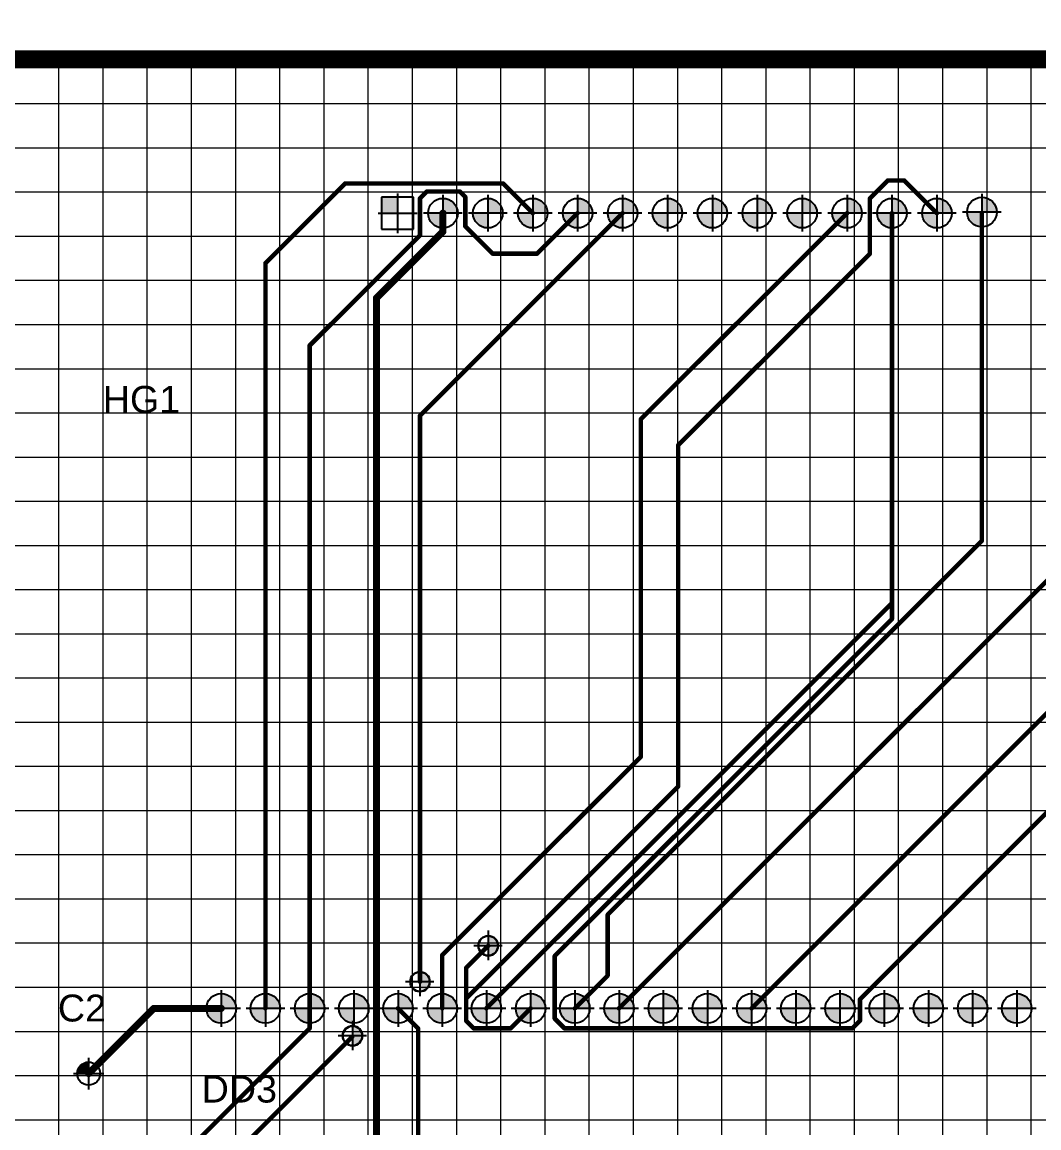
# Model space of a CAD drawing. Header units: millimetres. Extents: x 4478846 to 4492776, y 3796523 to 3799112.
# Drawn here: x 4481795.9 to 4481910.9, y 3798023.1 to 3798148.2 of the extents above; entities that cross this region are included whole.
import ezdxf

# ---------------------------------------------------------------- set-up
doc = ezdxf.new("R2010")
doc.units = ezdxf.units.MM
doc.linetypes.add('ACAD_ISO08W100', pattern=[36, 24, -3, 6, -3])
doc.layers.get('0').update_dxf_attribs({"lineweight": 25})
doc.layers.get('Defpoints').update_dxf_attribs({"color": 5})
for name, color, linetype in [('InternalPlane2', 16, 'Continuous'), ('MultiLayer', 9, 'Continuous'), ('TopLayer', 1, 'Continuous'), ('TopOverlay', 2, 'Continuous'), ('Размеры', 7, 'Continuous')]:
    doc.layers.add(name, color=color, linetype=linetype)
for name, color, linetype, lineweight in [('Tonkaya', 3, 'Continuous', 25), ('TXT', 220, 'Continuous', 20), ('тонкая', 7, 'Continuous', 13)]:
    doc.layers.add(name, color=color, linetype=linetype, lineweight=lineweight)
doc.styles.get("Standard").update_dxf_attribs({"font": 'arial.ttf'})
doc.dimstyles.new('ISO-25', dxfattribs={"dimtxt": 2.5, "dimasz": 2.5, "dimexe": 1.25, "dimexo": 0.625, "dimtad": 1, "dimtxsty": 'Standard', "dimcen": 2.5, "dimadec": 0, "dimazin": 0, "dimtfac": 1, "dimtmove": 0, "dimatfit": 3, "dimfxl": 1, "dimarcsym": 0})

# ---------------------------------------------------------------- blocks, each defined once
blk = doc.blocks.new('*U275')
at = {"layer": 'тонкая'}
blk.add_line((-128, 0), (128, 0), dxfattribs=at)
blk = doc.blocks.new('*U276')
at = {"layer": 'тонкая', "color": 0, "linetype": 'ByBlock', "lineweight": -2, "transparency": 16777216}
for p in [(0, 190), (0, 185), (0, 180), (0, 175), (0, 170), (0, 165), (0, 160), (0, 155), (0, 150), (0, 145), (0, 140), (0, 135), (0, 130), (0, 125), (0, 120), (0, 115), (0, 110), (0, 105), (0, 100), (0, 95), (0, 90), (0, 85), (0, 80), (0, 75), (0, 70)]:
    blk.add_blockref('*U275', p, dxfattribs=at)
blk = doc.blocks.new('*U281')
at = {"layer": 'тонкая'}
blk.add_line((0, 95), (0, -95), dxfattribs=at)
blk = doc.blocks.new('*U282')
at = {"layer": 'тонкая', "color": 0, "linetype": 'ByBlock', "lineweight": -2, "transparency": 16777216}
for p in [(90, 0), (95, 0), (100, 0), (105, 0), (110, 0), (115, 0), (120, 0), (125, 0), (130, 0), (135, 0), (140, 0), (145, 0), (150, 0), (155, 0), (160, 0), (165, 0), (170, 0), (175, 0), (180, 0), (185, 0), (190, 0), (195, 0), (200, 0)]:
    blk.add_blockref('*U281', p, dxfattribs=at)
blk = doc.blocks.new('*D290')
at = {"layer": 'Defpoints', "color": 0, "transparency": 16777216}
for p in [(4481709.99, 3798203.87), (4481709.99, 3798143.99), (4481965.99, 3798143.99)]:
    blk.add_point(p, dxfattribs=at)
at = {"layer": 'тонкая', "color": 0, "lineweight": -2, "transparency": 16777216}
for p, q in [((4481709.99, 3798144.62), (4481709.99, 3798205.12)), ((4481965.99, 3798144.62), (4481965.99, 3798205.12)), ((4481963.49, 3798203.87), (4481712.49, 3798203.87))]:
    blk.add_line(p, q, dxfattribs=at)
at = {"layer": 'тонкая', "color": 0, "transparency": 16777216}
for points in [[(4481712.49, 3798204.29), (4481712.49, 3798203.46), (4481709.99, 3798203.87)], [(4481963.49, 3798204.29), (4481963.49, 3798203.46), (4481965.99, 3798203.87)]]:
    blk.add_solid(points, dxfattribs=at)
at = {"layer": 'тонкая', "color": 0, "transparency": 16777216, "insert": (4481837.99, 3798206), "char_height": 2.5, "width": 8.9417, "attachment_point": 5}
blk.add_mtext('130%%P0,2', dxfattribs=at)
blk = doc.blocks.new('*D291')
at = {"layer": 'Defpoints', "color": 0, "transparency": 16777216}
for p in [(4481719.99, 3798173.42), (4481719.99, 3798134.02), (4481954.99, 3798133.96)]:
    blk.add_point(p, dxfattribs=at)
at = {"layer": 'тонкая', "color": 0, "lineweight": -2, "transparency": 16777216}
for p, q in [((4481719.99, 3798134.65), (4481719.99, 3798174.67)), ((4481954.99, 3798134.58), (4481954.99, 3798174.67)), ((4481952.49, 3798173.42), (4481722.49, 3798173.42))]:
    blk.add_line(p, q, dxfattribs=at)
at = {"layer": 'тонкая', "color": 0, "transparency": 16777216}
for points in [[(4481722.49, 3798173.84), (4481722.49, 3798173.01), (4481719.99, 3798173.42)], [(4481952.49, 3798173.84), (4481952.49, 3798173.01), (4481954.99, 3798173.42)]]:
    blk.add_solid(points, dxfattribs=at)
at = {"layer": 'тонкая', "color": 0, "transparency": 16777216, "insert": (4481837.49, 3798175.32), "char_height": 2.5, "attachment_point": 5}
blk.add_mtext('120', dxfattribs=at)

msp = doc.modelspace()

# ---------------------------------------------------------------- hatches: boundary and pattern name
at = {"layer": 'Tonkaya'}
h = msp.add_hatch(color=7, dxfattribs=at)
h.dxf.hatch_style = 1
h.paths.add_polyline_path([(4481843.46717, 3798128.26772), (4481843.46717, 3798126.59), (4481845.14489, 3798126.59, 0.414213562)])
h.paths.add_polyline_path([(4481843.46717, 3798126.59), (4481841.78945, 3798126.59, 0.414213562), (4481843.46717, 3798124.91228)])
h = msp.add_hatch(color=7, dxfattribs=at)
h.dxf.hatch_style = 1
h.paths.add_polyline_path([(4481848.54717, 3798128.26772), (4481848.54717, 3798126.59), (4481850.22489, 3798126.59, 0.414213562)])
h.paths.add_polyline_path([(4481848.54717, 3798126.59), (4481846.86945, 3798126.59, 0.414213562), (4481848.54717, 3798124.91228)])
h = msp.add_hatch(color=7, dxfattribs=at)
h.dxf.hatch_style = 1
h.paths.add_polyline_path([(4481853.62717, 3798128.26772), (4481853.62717, 3798126.59), (4481855.30489, 3798126.59, 0.414213562)])
h.paths.add_polyline_path([(4481853.62717, 3798126.59), (4481851.94945, 3798126.59, 0.414213562), (4481853.62717, 3798124.91228)])
h = msp.add_hatch(color=7, dxfattribs=at)
h.dxf.hatch_style = 1
h.paths.add_polyline_path([(4481858.70717, 3798128.26772), (4481858.70717, 3798126.59), (4481860.38489, 3798126.59, 0.414213562)])
h.paths.add_polyline_path([(4481858.70717, 3798126.59), (4481857.02945, 3798126.59, 0.414213562), (4481858.70717, 3798124.91228)])
h = msp.add_hatch(color=7, dxfattribs=at)
h.dxf.hatch_style = 1
h.paths.add_polyline_path([(4481863.78717, 3798128.26772), (4481863.78717, 3798126.59), (4481865.46489, 3798126.59, 0.414213562)])
h.paths.add_polyline_path([(4481863.78717, 3798126.59), (4481862.10945, 3798126.59, 0.414213562), (4481863.78717, 3798124.91228)])
h = msp.add_hatch(color=7, dxfattribs=at)
h.dxf.hatch_style = 1
h.paths.add_polyline_path([(4481868.86717, 3798128.26772), (4481868.86717, 3798126.59), (4481870.54489, 3798126.59, 0.414213562)])
h.paths.add_polyline_path([(4481868.86717, 3798126.59), (4481867.18945, 3798126.59, 0.414213562), (4481868.86717, 3798124.91228)])
h = msp.add_hatch(color=7, dxfattribs=at)
h.dxf.hatch_style = 1
h.paths.add_polyline_path([(4481873.94717, 3798128.26772), (4481873.94717, 3798126.59), (4481875.62489, 3798126.59, 0.414213562)])
h.paths.add_polyline_path([(4481873.94717, 3798126.59), (4481872.26945, 3798126.59, 0.414213562), (4481873.94717, 3798124.91228)])
h = msp.add_hatch(color=7, dxfattribs=at)
h.dxf.hatch_style = 1
h.paths.add_polyline_path([(4481879.02717, 3798128.26772), (4481879.02717, 3798126.59), (4481880.70489, 3798126.59, 0.414213562)])
h.paths.add_polyline_path([(4481879.02717, 3798126.59), (4481877.34945, 3798126.59, 0.414213562), (4481879.02717, 3798124.91228)])
h = msp.add_hatch(color=7, dxfattribs=at)
h.dxf.hatch_style = 1
h.paths.add_polyline_path([(4481884.10717, 3798128.26772), (4481884.10717, 3798126.59), (4481885.78489, 3798126.59, 0.414213562)])
h.paths.add_polyline_path([(4481884.10717, 3798126.59), (4481882.42945, 3798126.59, 0.414213562), (4481884.10717, 3798124.91228)])
h = msp.add_hatch(color=7, dxfattribs=at)
h.dxf.hatch_style = 1
h.paths.add_polyline_path([(4481889.18717, 3798128.26772), (4481889.18717, 3798126.59), (4481890.86489, 3798126.59, 0.414213562)])
h.paths.add_polyline_path([(4481889.18717, 3798126.59), (4481887.50945, 3798126.59, 0.414213562), (4481889.18717, 3798124.91228)])
h = msp.add_hatch(color=7, dxfattribs=at)
h.dxf.hatch_style = 1
h.paths.add_polyline_path([(4481894.26717, 3798128.26772), (4481894.26717, 3798126.59), (4481895.94489, 3798126.59, 0.414213562)])
h.paths.add_polyline_path([(4481894.26717, 3798126.59), (4481892.58945, 3798126.59, 0.414213562), (4481894.26717, 3798124.91228)])
h = msp.add_hatch(color=7, dxfattribs=at)
h.dxf.hatch_style = 1
h.paths.add_polyline_path([(4481899.34717, 3798128.26772), (4481899.34717, 3798126.59), (4481901.02489, 3798126.59, 0.414213562)])
h.paths.add_polyline_path([(4481899.34717, 3798126.59), (4481897.66945, 3798126.59, 0.414213562), (4481899.34717, 3798124.91228)])
h = msp.add_hatch(color=7, dxfattribs=at)
h.dxf.hatch_style = 1
h.paths.add_polyline_path([(4481904.44534, 3798128.39342), (4481904.44534, 3798126.7157), (4481906.12306, 3798126.7157, 0.414213562)])
h.paths.add_polyline_path([(4481904.44534, 3798126.7157), (4481902.76762, 3798126.7157, 0.414213562), (4481904.44534, 3798125.03798)])
h = msp.add_hatch(color=7, dxfattribs=at)
h.dxf.hatch_style = 1
h.paths.add_polyline_path([(4481818.38721, 3798038.2678), (4481818.38721, 3798036.59008), (4481820.06493, 3798036.59008, 0.414213562)])
h.paths.add_polyline_path([(4481818.38721, 3798036.59008), (4481816.70949, 3798036.59008, 0.414213562), (4481818.38721, 3798034.91236)])
h = msp.add_hatch(color=7, dxfattribs=at)
h.dxf.hatch_style = 1
h.paths.add_polyline_path([(4481823.38715, 3798038.2678), (4481823.38715, 3798036.59008), (4481825.06487, 3798036.59008, 0.414213562)])
h.paths.add_polyline_path([(4481823.38715, 3798036.59008), (4481821.70943, 3798036.59008, 0.414213562), (4481823.38715, 3798034.91236)])
h = msp.add_hatch(color=7, dxfattribs=at)
h.dxf.hatch_style = 1
h.paths.add_polyline_path([(4481828.38719, 3798038.2678), (4481828.38719, 3798036.59008), (4481830.06491, 3798036.59008, 0.414213562)])
h.paths.add_polyline_path([(4481828.38719, 3798036.59008), (4481826.70947, 3798036.59008, 0.414213562), (4481828.38719, 3798034.91236)])
h = msp.add_hatch(color=7, dxfattribs=at)
h.dxf.hatch_style = 1
h.paths.add_polyline_path([(4481833.38713, 3798038.2678), (4481833.38713, 3798036.59008), (4481835.06485, 3798036.59008, 0.414213562)])
h.paths.add_polyline_path([(4481833.38713, 3798036.59008), (4481831.70941, 3798036.59008, 0.414213562), (4481833.38713, 3798034.91236)])
h = msp.add_hatch(color=7, dxfattribs=at)
h.dxf.hatch_style = 1
h.paths.add_polyline_path([(4481838.38717, 3798038.2678), (4481838.38717, 3798036.59008), (4481840.06489, 3798036.59008, 0.414213562)])
h.paths.add_polyline_path([(4481838.38717, 3798036.59008), (4481836.70945, 3798036.59008, 0.414213562), (4481838.38717, 3798034.91236)])
h = msp.add_hatch(color=7, dxfattribs=at)
h.dxf.hatch_style = 1
h.paths.add_polyline_path([(4481843.38721, 3798038.2678), (4481843.38721, 3798036.59008), (4481845.06493, 3798036.59008, 0.414213562)])
h.paths.add_polyline_path([(4481843.38721, 3798036.59008), (4481841.70949, 3798036.59008, 0.414213562), (4481843.38721, 3798034.91236)])
h = msp.add_hatch(color=7, dxfattribs=at)
h.dxf.hatch_style = 1
h.paths.add_polyline_path([(4481848.38715, 3798038.2678), (4481848.38715, 3798036.59008), (4481850.06487, 3798036.59008, 0.414213562)])
h.paths.add_polyline_path([(4481848.38715, 3798036.59008), (4481846.70943, 3798036.59008, 0.414213562), (4481848.38715, 3798034.91236)])
h = msp.add_hatch(color=7, dxfattribs=at)
h.dxf.hatch_style = 1
h.paths.add_polyline_path([(4481853.38719, 3798038.2678), (4481853.38719, 3798036.59008), (4481855.06491, 3798036.59008, 0.414213562)])
h.paths.add_polyline_path([(4481853.38719, 3798036.59008), (4481851.70947, 3798036.59008, 0.414213562), (4481853.38719, 3798034.91236)])
h = msp.add_hatch(color=7, dxfattribs=at)
h.dxf.hatch_style = 1
h.paths.add_polyline_path([(4481858.38713, 3798038.2678), (4481858.38713, 3798036.59008), (4481860.06485, 3798036.59008, 0.414213562)])
h.paths.add_polyline_path([(4481858.38713, 3798036.59008), (4481856.70941, 3798036.59008, 0.414213562), (4481858.38713, 3798034.91236)])
h = msp.add_hatch(color=7, dxfattribs=at)
h.dxf.hatch_style = 1
h.paths.add_polyline_path([(4481863.38717, 3798038.2678), (4481863.38717, 3798036.59008), (4481865.06489, 3798036.59008, 0.414213562)])
h.paths.add_polyline_path([(4481863.38717, 3798036.59008), (4481861.70945, 3798036.59008, 0.414213562), (4481863.38717, 3798034.91236)])
h = msp.add_hatch(color=7, dxfattribs=at)
h.dxf.hatch_style = 1
h.paths.add_polyline_path([(4481868.38721, 3798038.2678), (4481868.38721, 3798036.59008), (4481870.06493, 3798036.59008, 0.414213562)])
h.paths.add_polyline_path([(4481868.38721, 3798036.59008), (4481866.70949, 3798036.59008, 0.414213562), (4481868.38721, 3798034.91236)])
h = msp.add_hatch(color=7, dxfattribs=at)
h.dxf.hatch_style = 1
h.paths.add_polyline_path([(4481873.38715, 3798038.2678), (4481873.38715, 3798036.59008), (4481875.06487, 3798036.59008, 0.414213562)])
h.paths.add_polyline_path([(4481873.38715, 3798036.59008), (4481871.70943, 3798036.59008, 0.414213562), (4481873.38715, 3798034.91236)])
h = msp.add_hatch(color=7, dxfattribs=at)
h.dxf.hatch_style = 1
h.paths.add_polyline_path([(4481878.38719, 3798038.2678), (4481878.38719, 3798036.59008), (4481880.06491, 3798036.59008, 0.414213562)])
h.paths.add_polyline_path([(4481878.38719, 3798036.59008), (4481876.70947, 3798036.59008, 0.414213562), (4481878.38719, 3798034.91236)])
h = msp.add_hatch(color=7, dxfattribs=at)
h.dxf.hatch_style = 1
h.paths.add_polyline_path([(4481883.38713, 3798038.2678), (4481883.38713, 3798036.59008), (4481885.06485, 3798036.59008, 0.414213562)])
h.paths.add_polyline_path([(4481883.38713, 3798036.59008), (4481881.70941, 3798036.59008, 0.414213562), (4481883.38713, 3798034.91236)])
h = msp.add_hatch(color=7, dxfattribs=at)
h.dxf.hatch_style = 1
h.paths.add_polyline_path([(4481888.38717, 3798038.2678), (4481888.38717, 3798036.59008), (4481890.06489, 3798036.59008, 0.414213562)])
h.paths.add_polyline_path([(4481888.38717, 3798036.59008), (4481886.70945, 3798036.59008, 0.414213562), (4481888.38717, 3798034.91236)])
h = msp.add_hatch(color=7, dxfattribs=at)
h.dxf.hatch_style = 1
h.paths.add_polyline_path([(4481893.38721, 3798038.2678), (4481893.38721, 3798036.59008), (4481895.06493, 3798036.59008, 0.414213562)])
h.paths.add_polyline_path([(4481893.38721, 3798036.59008), (4481891.70949, 3798036.59008, 0.414213562), (4481893.38721, 3798034.91236)])
h = msp.add_hatch(color=7, dxfattribs=at)
h.dxf.hatch_style = 1
h.paths.add_polyline_path([(4481898.38715, 3798038.2678), (4481898.38715, 3798036.59008), (4481900.06487, 3798036.59008, 0.414213562)])
h.paths.add_polyline_path([(4481898.38715, 3798036.59008), (4481896.70943, 3798036.59008, 0.414213562), (4481898.38715, 3798034.91236)])
h = msp.add_hatch(color=7, dxfattribs=at)
h.dxf.hatch_style = 1
h.paths.add_polyline_path([(4481903.38719, 3798038.2678), (4481903.38719, 3798036.59008), (4481905.06491, 3798036.59008, 0.414213562)])
h.paths.add_polyline_path([(4481903.38719, 3798036.59008), (4481901.70947, 3798036.59008, 0.414213562), (4481903.38719, 3798034.91236)])
h = msp.add_hatch(color=7, dxfattribs=at)
h.dxf.hatch_style = 1
h.paths.add_polyline_path([(4481908.38713, 3798038.2678), (4481908.38713, 3798036.59008), (4481910.06485, 3798036.59008, 0.414213562)])
h.paths.add_polyline_path([(4481908.38713, 3798036.59008), (4481906.70941, 3798036.59008, 0.414213562), (4481908.38713, 3798034.91236)])
at = {"layer": 'TXT'}
h = msp.add_hatch(color=0, dxfattribs=at)
h.dxf.hatch_style = 1
h.paths.add_polyline_path([(4481803.38719, 3798030.51086, 0.414213562), (4481802.08639, 3798029.21006), (4481803.38719, 3798029.21006)])
at = {"layer": 'Размеры', "lineweight": 30}
h = msp.add_hatch(color=0, dxfattribs=at)
h.dxf.hatch_style = 1
edge = h.paths.add_edge_path()
edge.add_line((4481849.69989, 3798043.94376), (4481848.59116, 3798043.67363))
edge.add_line((4481848.59116, 3798043.67363), (4481848.59116, 3798042.56394))
edge.add_arc((4481848.70529, 3798043.6076), 1.04987, 263.7592025, 378.6746193)
edge = h.paths.add_edge_path()
edge.add_line((4481848.59116, 3798044.78332), (4481848.59116, 3798043.67363))
edge.add_line((4481848.59116, 3798043.67363), (4481849.69989, 3798043.94376))
edge.add_arc((4481848.51819, 3798043.53508), 1.25038, 19.0774453, 86.6543092)
h = msp.add_hatch(color=0, dxfattribs=at)
h.dxf.hatch_style = 1
edge = h.paths.add_edge_path()
edge.add_line((4481841.97829, 3798039.87976), (4481840.86956, 3798039.60963))
edge.add_line((4481840.86956, 3798039.60963), (4481840.86956, 3798038.49994))
edge.add_arc((4481840.98369, 3798039.5436), 1.04987, 263.7592025, 378.6746193)
edge = h.paths.add_edge_path()
edge.add_line((4481840.86956, 3798040.71932), (4481840.86956, 3798039.60963))
edge.add_line((4481840.86956, 3798039.60963), (4481841.97829, 3798039.87976))
edge.add_arc((4481840.79659, 3798039.47108), 1.25038, 19.0774453, 86.6543092)
h = msp.add_hatch(color=0, dxfattribs=at)
h.dxf.hatch_style = 1
edge = h.paths.add_edge_path()
edge.add_line((4481834.34857, 3798033.75153), (4481833.23984, 3798033.48141))
edge.add_line((4481833.23984, 3798033.48141), (4481833.23984, 3798032.37172))
edge.add_arc((4481833.35397, 3798033.41537), 1.04987, 263.7592025, 378.6746193)
edge = h.paths.add_edge_path()
edge.add_line((4481833.23984, 3798034.5911), (4481833.23984, 3798033.48141))
edge.add_line((4481833.23984, 3798033.48141), (4481834.34857, 3798033.75153))
edge.add_arc((4481833.16687, 3798033.34285), 1.25038, 19.0774453, 86.6543092)

# ---------------------------------------------------------------- linework, layer by layer
at = {"color": 7, "linetype": 'Continuous'}
for p, q in [((4481838.32066, 3798128.81147), (4481838.31944, 3798124.33858)), ((4481840.12385, 3798128.3936), (4481836.51746, 3798128.3936)), ((4481836.51746, 3798128.3936), (4481836.51746, 3798124.78721)), ((4481840.12385, 3798124.78721), (4481840.12385, 3798128.3936)), ((4481836.13834, 3798126.59041), (4481840.56732, 3798126.59041)), ((4481836.51746, 3798124.78721), (4481840.12385, 3798124.78721))]:
    msp.add_line(p, q, dxfattribs=at)
at = {"color": 7}
msp.add_solid([(4481838.32066, 3798126.59041), (4481838.32066, 3798128.3936), (4481836.51746, 3798126.59041), (4481836.51746, 3798128.3936)], dxfattribs=at)
msp.add_solid([(4481838.32066, 3798126.59041), (4481838.32066, 3798128.3936), (4481836.51746, 3798126.59041), (4481836.51746, 3798128.3936)], dxfattribs=at)
at = {"layer": 'InternalPlane2', "lineweight": 106, "const_width": 2.032}
msp.add_lwpolyline([(4481709.98716, 3798143.99003), (4481965.98717, 3798143.99003)], dxfattribs=at)
at = {"layer": 'MultiLayer', "color": 0}
msp.add_circle((4481803.38719, 3798029.21006), 1.3008, dxfattribs=at)
at = {"layer": 'Tonkaya', "color": 7}
for p, q in [((4481843.46717, 3798128.6637), (4481843.46717, 3798124.5163)), ((4481848.54717, 3798128.6637), (4481848.54717, 3798124.5163)), ((4481853.62717, 3798128.6637), (4481853.62717, 3798124.5163)), ((4481858.70717, 3798128.6637), (4481858.70717, 3798124.5163)), ((4481863.78717, 3798128.6637), (4481863.78717, 3798124.5163)), ((4481868.86717, 3798128.6637), (4481868.86717, 3798124.5163)), ((4481873.94717, 3798128.6637), (4481873.94717, 3798124.5163)), ((4481879.02717, 3798128.6637), (4481879.02717, 3798124.5163)), ((4481884.10717, 3798128.6637), (4481884.10717, 3798124.5163)), ((4481889.18717, 3798128.6637), (4481889.18717, 3798124.5163)), ((4481894.26717, 3798128.6637), (4481894.26717, 3798124.5163)), ((4481899.34717, 3798128.6637), (4481899.34717, 3798124.5163)), ((4481904.44534, 3798128.7894), (4481904.44534, 3798124.642)), ((4481845.65562, 3798126.59), (4481841.27873, 3798126.59)), ((4481850.73562, 3798126.59), (4481846.35873, 3798126.59)), ((4481855.81562, 3798126.59), (4481851.43873, 3798126.59)), ((4481860.89562, 3798126.59), (4481856.51873, 3798126.59)), ((4481865.97562, 3798126.59), (4481861.59873, 3798126.59)), ((4481871.05562, 3798126.59), (4481866.67873, 3798126.59)), ((4481876.13562, 3798126.59), (4481871.75873, 3798126.59)), ((4481881.21562, 3798126.59), (4481876.83873, 3798126.59)), ((4481886.29562, 3798126.59), (4481881.91873, 3798126.59)), ((4481891.37562, 3798126.59), (4481886.99873, 3798126.59)), ((4481896.45562, 3798126.59), (4481892.07873, 3798126.59)), ((4481901.53562, 3798126.59), (4481897.15873, 3798126.59)), ((4481906.63379, 3798126.7157), (4481902.2569, 3798126.7157)), ((4481848.59116, 3798045.3888), (4481848.59116, 3798042.047)), ((4481850.17916, 3798043.67363), (4481846.95026, 3798043.67363)), ((4481840.86956, 3798041.3248), (4481840.86956, 3798037.983)), ((4481818.38721, 3798038.66378), (4481818.38721, 3798034.51638)), ((4481823.38715, 3798038.66378), (4481823.38715, 3798034.51638)), ((4481828.38719, 3798038.66378), (4481828.38719, 3798034.51638)), ((4481833.38713, 3798038.66378), (4481833.38713, 3798034.51638)), ((4481838.38717, 3798038.66378), (4481838.38717, 3798034.51638)), ((4481842.45756, 3798039.60963), (4481839.22866, 3798039.60963)), ((4481843.38721, 3798038.66378), (4481843.38721, 3798034.51638)), ((4481848.38715, 3798038.66378), (4481848.38715, 3798034.51638)), ((4481853.38719, 3798038.66378), (4481853.38719, 3798034.51638)), ((4481858.38713, 3798038.66378), (4481858.38713, 3798034.51638)), ((4481863.38717, 3798038.66378), (4481863.38717, 3798034.51638)), ((4481868.38721, 3798038.66378), (4481868.38721, 3798034.51638)), ((4481873.38715, 3798038.66378), (4481873.38715, 3798034.51638)), ((4481878.38719, 3798038.66378), (4481878.38719, 3798034.51638)), ((4481883.38713, 3798038.66378), (4481883.38713, 3798034.51638)), ((4481888.38717, 3798038.66378), (4481888.38717, 3798034.51638)), ((4481893.38721, 3798038.66378), (4481893.38721, 3798034.51638)), ((4481898.38715, 3798038.66378), (4481898.38715, 3798034.51638)), ((4481903.38719, 3798038.66378), (4481903.38719, 3798034.51638)), ((4481908.38713, 3798038.66378), (4481908.38713, 3798034.51638)), ((4481820.57566, 3798036.59008), (4481816.19877, 3798036.59008)), ((4481825.5756, 3798036.59008), (4481821.19871, 3798036.59008)), ((4481830.57564, 3798036.59008), (4481826.19875, 3798036.59008)), ((4481835.57558, 3798036.59008), (4481831.19869, 3798036.59008)), ((4481840.57562, 3798036.59008), (4481836.19873, 3798036.59008)), ((4481845.57566, 3798036.59008), (4481841.19877, 3798036.59008)), ((4481850.5756, 3798036.59008), (4481846.19871, 3798036.59008)), ((4481855.57564, 3798036.59008), (4481851.19875, 3798036.59008)), ((4481860.57558, 3798036.59008), (4481856.19869, 3798036.59008)), ((4481865.57562, 3798036.59008), (4481861.19873, 3798036.59008)), ((4481870.57566, 3798036.59008), (4481866.19877, 3798036.59008)), ((4481875.5756, 3798036.59008), (4481871.19871, 3798036.59008)), ((4481880.57564, 3798036.59008), (4481876.19875, 3798036.59008)), ((4481885.57558, 3798036.59008), (4481881.19869, 3798036.59008)), ((4481890.57562, 3798036.59008), (4481886.19873, 3798036.59008)), ((4481895.57566, 3798036.59008), (4481891.19877, 3798036.59008)), ((4481900.5756, 3798036.59008), (4481896.19871, 3798036.59008)), ((4481905.57564, 3798036.59008), (4481901.19875, 3798036.59008)), ((4481910.57558, 3798036.59008), (4481906.19869, 3798036.59008)), ((4481833.23984, 3798035.19657), (4481833.23984, 3798031.85477)), ((4481834.82784, 3798033.48141), (4481831.59894, 3798033.48141))]:
    msp.add_line(p, q, dxfattribs=at)
for centre in [(4481843.46717, 3798126.59), (4481848.54717, 3798126.59), (4481853.62717, 3798126.59), (4481858.70717, 3798126.59), (4481863.78717, 3798126.59), (4481868.86717, 3798126.59), (4481873.94717, 3798126.59), (4481879.02717, 3798126.59), (4481884.10717, 3798126.59), (4481889.18717, 3798126.59), (4481894.26717, 3798126.59), (4481899.34717, 3798126.59), (4481904.44534, 3798126.7157), (4481818.38721, 3798036.59008), (4481823.38715, 3798036.59008), (4481828.38719, 3798036.59008), (4481833.38713, 3798036.59008), (4481838.38717, 3798036.59008), (4481843.38721, 3798036.59008), (4481848.38715, 3798036.59008), (4481853.38719, 3798036.59008), (4481858.38713, 3798036.59008), (4481863.38717, 3798036.59008), (4481868.38721, 3798036.59008), (4481873.38715, 3798036.59008), (4481878.38719, 3798036.59008), (4481883.38713, 3798036.59008), (4481888.38717, 3798036.59008), (4481893.38721, 3798036.59008), (4481898.38715, 3798036.59008), (4481903.38719, 3798036.59008), (4481908.38713, 3798036.59008)]:
    msp.add_circle(centre, 1.67772, dxfattribs=at)
at = {"layer": 'TopLayer', "color": 0, "linetype": 'ACAD_ISO08W100'}
for p, q in [((4481803.38719, 3798031.00771), (4481803.38719, 3798027.41241)), ((4481801.65813, 3798029.21006), (4481805.11625, 3798029.21006))]:
    msp.add_line(p, q, dxfattribs=at)
at = {"layer": 'TopLayer'}
for points, const_width in [([(4481823.38715, 3798120.93322), (4481832.40598, 3798129.95205)], 0.508), ([(4481832.40598, 3798129.95205), (4481850.26513, 3798129.95205)], 0.508), ([(4481850.26513, 3798129.95205), (4481853.62717, 3798126.59)], 0.508), ([(4481891.77116, 3798128.25563), (4481893.80316, 3798130.28763)], 0.508), ([(4481893.80316, 3798130.28763), (4481895.64954, 3798130.28763)], 0.508), ([(4481895.64954, 3798130.28763), (4481899.34717, 3798126.59)], 0.508), ([(4481840.86956, 3798128.25563), (4481841.65798, 3798129.04405)], 0.508), ([(4481840.86956, 3798124.09003), (4481840.86956, 3798128.25563)], 0.508), ([(4481841.65798, 3798129.04405), (4481845.36435, 3798129.04405)], 0.508), ([(4481845.36435, 3798129.04405), (4481846.00036, 3798128.40803)], 0.508), ([(4481846.00036, 3798125.10603), (4481846.00036, 3798128.40803)], 0.508), ([(4481891.77116, 3798122.00723), (4481891.77116, 3798128.25563)], 0.508), ([(4481840.86956, 3798103.6724), (4481863.78717, 3798126.59)], 0.508), ([(4481843.46717, 3798124.49603), (4481843.46717, 3798126.59)], 0.8), ([(4481854.1244, 3798122.00723), (4481858.70717, 3798126.59)], 0.508), ([(4481865.86316, 3798103.266), (4481889.18717, 3798126.59)], 0.508), ([(4481894.26717, 3798082.4701), (4481894.26717, 3798126.59)], 0.508), ([(4481904.42717, 3798089.50204), (4481904.42717, 3798126.59)], 0.508), ([(4481835.94196, 3798116.97082), (4481843.46717, 3798124.49603)], 0.8), ([(4481846.00036, 3798125.10603), (4481849.09916, 3798122.00723)], 0.508), ([(4481828.38719, 3798111.60766), (4481840.86956, 3798124.09003)], 0.508), ([(4481849.09916, 3798122.00723), (4481854.1244, 3798122.00723)], 0.508), ([(4481870.07956, 3798100.31563), (4481891.77116, 3798122.00723)], 0.508), ([(4481823.38715, 3798036.59008), (4481823.38715, 3798120.93322)], 0.508), ([(4481835.94196, 3798003.99883), (4481835.94196, 3798116.97082)], 0.8), ([(4481828.38719, 3798036.59008), (4481828.38719, 3798111.60766)], 0.508), ([(4481840.86956, 3798039.60963), (4481840.86956, 3798103.6724)], 0.508), ([(4481865.86316, 3798065.08218), (4481865.86316, 3798103.266)], 0.508), ([(4481863.38717, 3798036.59008), (4481927.38196, 3798100.58487)], 0.508), ([(4481870.07956, 3798061.70763), (4481870.07956, 3798100.31563)], 0.508), ([(4481862.10396, 3798047.17883), (4481904.42717, 3798089.50204)], 0.508), ([(4481878.38719, 3798036.59008), (4481931.44596, 3798089.64885)], 0.508), ([(4481848.38715, 3798036.59008), (4481894.26717, 3798082.4701)], 0.508), ([(4481894.26717, 3798080.66284), (4481894.26717, 3798082.4701)], 0.508), ([(4481856.10956, 3798042.50523), (4481894.26717, 3798080.66284)], 0.508), ([(4481890.65356, 3798037.62843), (4481933.38713, 3798080.362)], 0.508), ([(4481843.38721, 3798042.60622), (4481865.86316, 3798065.08218)], 0.508), ([(4481846.10196, 3798037.73003), (4481870.07956, 3798061.70763)], 0.508), ([(4481862.10396, 3798040.30691), (4481862.10396, 3798047.17883)], 0.508), ([(4481846.10196, 3798041.18443), (4481848.59116, 3798043.67363)], 0.508), ([(4481843.38721, 3798036.59008), (4481843.38721, 3798042.60622)], 0.508), ([(4481856.10956, 3798035.44403), (4481856.10956, 3798042.50523)], 0.508), ([(4481846.10196, 3798037.73003), (4481846.10196, 3798041.18443)], 0.508), ([(4481858.38713, 3798036.59008), (4481862.10396, 3798040.30691)], 0.508), ([(4481846.10196, 3798035.19003), (4481846.10196, 3798037.73003)], 0.508), ([(4481890.65356, 3798035.19003), (4481890.65356, 3798037.62843)], 0.508), ([(4481803.38719, 3798029.21006), (4481810.76721, 3798036.59008)], 0.8), ([(4481810.76721, 3798036.59008), (4481818.38721, 3798036.59008)], 0.8), ([(4481828.38719, 3798034.32643), (4481828.38719, 3798036.59008)], 0.508), ([(4481838.38717, 3798036.59008), (4481840.66636, 3798034.31089)], 0.508), ([(4481851.12354, 3798034.32643), (4481853.38719, 3798036.59008)], 0.508), ([(4481846.10196, 3798035.19003), (4481846.96556, 3798034.32643)], 0.508), ([(4481856.10956, 3798035.44403), (4481857.22716, 3798034.32643)], 0.508), ([(4481889.78996, 3798034.32643), (4481890.65356, 3798035.19003)], 0.508), ([(4481810.79281, 3798016.73206), (4481828.38719, 3798034.32643)], 0.508), ([(4481815.66159, 3798015.82406), (4481833.19876, 3798033.36123)], 0.508), ([(4481840.66636, 3798008.31683), (4481840.66636, 3798034.31089)], 0.508), ([(4481846.96556, 3798034.32643), (4481851.12354, 3798034.32643)], 0.508), ([(4481857.22716, 3798034.32643), (4481889.78996, 3798034.32643)], 0.508)]:
    msp.add_lwpolyline(points, dxfattribs=dict(at, const_width=const_width))
for points, const_width in [([(4481832.27898, 3798129.95205, 1), (4481832.53298, 3798129.95205, 1)], 0.254), ([(4481832.27898, 3798129.95205, 1), (4481832.53298, 3798129.95205, 1)], 0.254), ([(4481850.13813, 3798129.95205, 1), (4481850.39213, 3798129.95205, 1)], 0.254), ([(4481850.13813, 3798129.95205, 1), (4481850.39213, 3798129.95205, 1)], 0.254), ([(4481893.67616, 3798130.28763, 1), (4481893.93016, 3798130.28763, 1)], 0.254), ([(4481893.67616, 3798130.28763, 1), (4481893.93016, 3798130.28763, 1)], 0.254), ([(4481895.52254, 3798130.28763, 1), (4481895.77654, 3798130.28763, 1)], 0.254), ([(4481895.52254, 3798130.28763, 1), (4481895.77654, 3798130.28763, 1)], 0.254), ([(4481840.74256, 3798128.25563, 1), (4481840.99656, 3798128.25563, 1)], 0.254), ([(4481840.74256, 3798128.25563, 1), (4481840.99656, 3798128.25563, 1)], 0.254), ([(4481841.53098, 3798129.04405, 1), (4481841.78498, 3798129.04405, 1)], 0.254), ([(4481841.53098, 3798129.04405, 1), (4481841.78498, 3798129.04405, 1)], 0.254), ([(4481845.23735, 3798129.04405, 1), (4481845.49135, 3798129.04405, 1)], 0.254), ([(4481845.23735, 3798129.04405, 1), (4481845.49135, 3798129.04405, 1)], 0.254), ([(4481845.87336, 3798128.40803, 1), (4481846.12736, 3798128.40803, 1)], 0.254), ([(4481845.87336, 3798128.40803, 1), (4481846.12736, 3798128.40803, 1)], 0.254), ([(4481891.64416, 3798128.25563, 1), (4481891.89816, 3798128.25563, 1)], 0.254), ([(4481891.64416, 3798128.25563, 1), (4481891.89816, 3798128.25563, 1)], 0.254), ([(4481843.26717, 3798126.59, 1), (4481843.66717, 3798126.59, 1)], 0.4), ([(4481853.50017, 3798126.59, 1), (4481853.75417, 3798126.59, 1)], 0.254), ([(4481858.58017, 3798126.59, 1), (4481858.83417, 3798126.59, 1)], 0.254), ([(4481863.66017, 3798126.59, 1), (4481863.91417, 3798126.59, 1)], 0.254), ([(4481889.06017, 3798126.59, 1), (4481889.31417, 3798126.59, 1)], 0.254), ([(4481894.14017, 3798126.59, 1), (4481894.39417, 3798126.59, 1)], 0.254), ([(4481899.22017, 3798126.59, 1), (4481899.47417, 3798126.59, 1)], 0.254), ([(4481904.30017, 3798126.59, 1), (4481904.55417, 3798126.59, 1)], 0.254), ([(4481843.26717, 3798124.49603, 1), (4481843.66717, 3798124.49603, 1)], 0.4), ([(4481843.26717, 3798124.49603, 1), (4481843.66717, 3798124.49603, 1)], 0.4), ([(4481845.87336, 3798125.10603, 1), (4481846.12736, 3798125.10603, 1)], 0.254), ([(4481845.87336, 3798125.10603, 1), (4481846.12736, 3798125.10603, 1)], 0.254), ([(4481840.74256, 3798124.09003, 1), (4481840.99656, 3798124.09003, 1)], 0.254), ([(4481840.74256, 3798124.09003, 1), (4481840.99656, 3798124.09003, 1)], 0.254), ([(4481848.97216, 3798122.00723, 1), (4481849.22616, 3798122.00723, 1)], 0.254), ([(4481848.97216, 3798122.00723, 1), (4481849.22616, 3798122.00723, 1)], 0.254), ([(4481853.9974, 3798122.00723, 1), (4481854.2514, 3798122.00723, 1)], 0.254), ([(4481853.9974, 3798122.00723, 1), (4481854.2514, 3798122.00723, 1)], 0.254), ([(4481891.64416, 3798122.00723, 1), (4481891.89816, 3798122.00723, 1)], 0.254), ([(4481891.64416, 3798122.00723, 1), (4481891.89816, 3798122.00723, 1)], 0.254), ([(4481823.26015, 3798120.93322, 1), (4481823.51415, 3798120.93322, 1)], 0.254), ([(4481823.26015, 3798120.93322, 1), (4481823.51415, 3798120.93322, 1)], 0.254), ([(4481835.74196, 3798116.97082, 1), (4481836.14196, 3798116.97082, 1)], 0.4), ([(4481835.74196, 3798116.97082, 1), (4481836.14196, 3798116.97082, 1)], 0.4), ([(4481828.26019, 3798111.60766, 1), (4481828.51419, 3798111.60766, 1)], 0.254), ([(4481828.26019, 3798111.60766, 1), (4481828.51419, 3798111.60766, 1)], 0.254), ([(4481840.74256, 3798103.6724, 1), (4481840.99656, 3798103.6724, 1)], 0.254), ([(4481840.74256, 3798103.6724, 1), (4481840.99656, 3798103.6724, 1)], 0.254), ([(4481865.73616, 3798103.266, 1), (4481865.99016, 3798103.266, 1)], 0.254), ([(4481865.73616, 3798103.266, 1), (4481865.99016, 3798103.266, 1)], 0.254), ([(4481869.95256, 3798100.31563, 1), (4481870.20656, 3798100.31563, 1)], 0.254), ([(4481869.95256, 3798100.31563, 1), (4481870.20656, 3798100.31563, 1)], 0.254), ([(4481904.30017, 3798089.50204, 1), (4481904.55417, 3798089.50204, 1)], 0.254), ([(4481904.30017, 3798089.50204, 1), (4481904.55417, 3798089.50204, 1)], 0.254), ([(4481894.14017, 3798082.4701, 1), (4481894.39417, 3798082.4701, 1)], 0.254), ([(4481894.14017, 3798082.4701, 1), (4481894.39417, 3798082.4701, 1)], 0.254), ([(4481894.14017, 3798082.4701, 1), (4481894.39417, 3798082.4701, 1)], 0.254), ([(4481894.14017, 3798080.66284, 1), (4481894.39417, 3798080.66284, 1)], 0.254), ([(4481894.14017, 3798080.66284, 1), (4481894.39417, 3798080.66284, 1)], 0.254), ([(4481865.73616, 3798065.08218, 1), (4481865.99016, 3798065.08218, 1)], 0.254), ([(4481865.73616, 3798065.08218, 1), (4481865.99016, 3798065.08218, 1)], 0.254), ([(4481869.95256, 3798061.70763, 1), (4481870.20656, 3798061.70763, 1)], 0.254), ([(4481869.95256, 3798061.70763, 1), (4481870.20656, 3798061.70763, 1)], 0.254), ([(4481861.97696, 3798047.17883, 1), (4481862.23096, 3798047.17883, 1)], 0.254), ([(4481861.97696, 3798047.17883, 1), (4481862.23096, 3798047.17883, 1)], 0.254), ([(4481848.46416, 3798043.67363, 1), (4481848.71816, 3798043.67363, 1)], 0.254), ([(4481843.26021, 3798042.60622, 1), (4481843.51421, 3798042.60622, 1)], 0.254), ([(4481843.26021, 3798042.60622, 1), (4481843.51421, 3798042.60622, 1)], 0.254), ([(4481855.98256, 3798042.50523, 1), (4481856.23656, 3798042.50523, 1)], 0.254), ([(4481855.98256, 3798042.50523, 1), (4481856.23656, 3798042.50523, 1)], 0.254), ([(4481845.97496, 3798041.18443, 1), (4481846.22896, 3798041.18443, 1)], 0.254), ([(4481845.97496, 3798041.18443, 1), (4481846.22896, 3798041.18443, 1)], 0.254), ([(4481840.74256, 3798039.60963, 1), (4481840.99656, 3798039.60963, 1)], 0.254), ([(4481861.97696, 3798040.30691, 1), (4481862.23096, 3798040.30691, 1)], 0.254), ([(4481861.97696, 3798040.30691, 1), (4481862.23096, 3798040.30691, 1)], 0.254), ([(4481845.97496, 3798037.73003, 1), (4481846.22896, 3798037.73003, 1)], 0.254), ([(4481845.97496, 3798037.73003, 1), (4481846.22896, 3798037.73003, 1)], 0.254), ([(4481845.97496, 3798037.73003, 1), (4481846.22896, 3798037.73003, 1)], 0.254), ([(4481890.52656, 3798037.62843, 1), (4481890.78056, 3798037.62843, 1)], 0.254), ([(4481890.52656, 3798037.62843, 1), (4481890.78056, 3798037.62843, 1)], 0.254), ([(4481810.56721, 3798036.59008, 1), (4481810.96721, 3798036.59008, 1)], 0.4), ([(4481810.56721, 3798036.59008, 1), (4481810.96721, 3798036.59008, 1)], 0.4), ([(4481818.18721, 3798036.59008, 1), (4481818.58721, 3798036.59008, 1)], 0.4), ([(4481823.26015, 3798036.59008, 1), (4481823.51415, 3798036.59008, 1)], 0.254), ([(4481828.26019, 3798036.59008, 1), (4481828.51419, 3798036.59008, 1)], 0.254), ([(4481828.26019, 3798036.59008, 1), (4481828.51419, 3798036.59008, 1)], 0.254), ([(4481838.26017, 3798036.59008, 1), (4481838.51417, 3798036.59008, 1)], 0.254), ([(4481843.26021, 3798036.59008, 1), (4481843.51421, 3798036.59008, 1)], 0.254), ([(4481848.26015, 3798036.59008, 1), (4481848.51415, 3798036.59008, 1)], 0.254), ([(4481853.26019, 3798036.59008, 1), (4481853.51419, 3798036.59008, 1)], 0.254), ([(4481858.26013, 3798036.59008, 1), (4481858.51413, 3798036.59008, 1)], 0.254), ([(4481863.26017, 3798036.59008, 1), (4481863.51417, 3798036.59008, 1)], 0.254), ([(4481878.26019, 3798036.59008, 1), (4481878.51419, 3798036.59008, 1)], 0.254), ([(4481845.97496, 3798035.19003, 1), (4481846.22896, 3798035.19003, 1)], 0.254), ([(4481845.97496, 3798035.19003, 1), (4481846.22896, 3798035.19003, 1)], 0.254), ([(4481855.98256, 3798035.44403, 1), (4481856.23656, 3798035.44403, 1)], 0.254), ([(4481855.98256, 3798035.44403, 1), (4481856.23656, 3798035.44403, 1)], 0.254), ([(4481890.52656, 3798035.19003, 1), (4481890.78056, 3798035.19003, 1)], 0.254), ([(4481890.52656, 3798035.19003, 1), (4481890.78056, 3798035.19003, 1)], 0.254), ([(4481828.26019, 3798034.32643, 1), (4481828.51419, 3798034.32643, 1)], 0.254), ([(4481828.26019, 3798034.32643, 1), (4481828.51419, 3798034.32643, 1)], 0.254), ([(4481833.07176, 3798033.36123, 1), (4481833.32576, 3798033.36123, 1)], 0.254), ([(4481840.53936, 3798034.31089, 1), (4481840.79336, 3798034.31089, 1)], 0.254), ([(4481840.53936, 3798034.31089, 1), (4481840.79336, 3798034.31089, 1)], 0.254), ([(4481846.83856, 3798034.32643, 1), (4481847.09256, 3798034.32643, 1)], 0.254), ([(4481846.83856, 3798034.32643, 1), (4481847.09256, 3798034.32643, 1)], 0.254), ([(4481850.99654, 3798034.32643, 1), (4481851.25054, 3798034.32643, 1)], 0.254), ([(4481850.99654, 3798034.32643, 1), (4481851.25054, 3798034.32643, 1)], 0.254), ([(4481857.10016, 3798034.32643, 1), (4481857.35416, 3798034.32643, 1)], 0.254), ([(4481857.10016, 3798034.32643, 1), (4481857.35416, 3798034.32643, 1)], 0.254), ([(4481889.66296, 3798034.32643, 1), (4481889.91696, 3798034.32643, 1)], 0.254), ([(4481889.66296, 3798034.32643, 1), (4481889.91696, 3798034.32643, 1)], 0.254), ([(4481803.18719, 3798029.21006, 1), (4481803.58719, 3798029.21006, 1)], 0.4)]:
    msp.add_lwpolyline(points, format="xyb", close=True, dxfattribs=dict(at, const_width=const_width))
at = {"layer": 'TopLayer', "color": 0, "lineweight": 30}
for centre in [(4481848.59116, 3798043.67363), (4481840.86956, 3798039.60963), (4481833.23984, 3798033.48141)]:
    msp.add_circle(centre, 1.10969, dxfattribs=at)

# ---------------------------------------------------------------- block references
at = {"layer": 'тонкая'}
for name, p in [('*U276', (4481837.98716, 3797953.99003)), ('*U282', (4481709.98716, 3798048.99003))]:
    msp.add_blockref(name, p, dxfattribs=at)

# ---------------------------------------------------------------- texts
at = {"layer": 'TopOverlay'}
for s, p in [('HG1', (4481804.98716, 3798103.99003)), ('C2', (4481799.90737, 3798035.1067)), ('DD3', (4481816.17436, 3798025.93257))]:
    msp.add_text(s, height=3.048, dxfattribs=at).set_placement(p)

# ---------------------------------------------------------------- dimensions: what is measured, and where the dimension line sits
at = {"layer": 'тонкая'}
for base, p1, p2, text, picture, middle in [((4481709.98716, 3798203.8737), (4481965.98716, 3798143.99003), (4481709.98716, 3798143.99003), '130%%P0,2', '*D290', (4481837.98716, 3798206.00109)), ((4481719.98716, 3798173.42283), (4481954.98717, 3798133.95516), (4481719.98716, 3798134.0249), '120', '*D291', (4481837.48717, 3798175.32426))]:
    dim = msp.add_linear_dim(base=base, p1=p1, p2=p2, text=text, dimstyle='ISO-25', dxfattribs=at)
    dim.commit()
    dim.dimension.update_dxf_attribs({"geometry": picture, "text_midpoint": middle})

doc.saveas('drawing.dxf')
